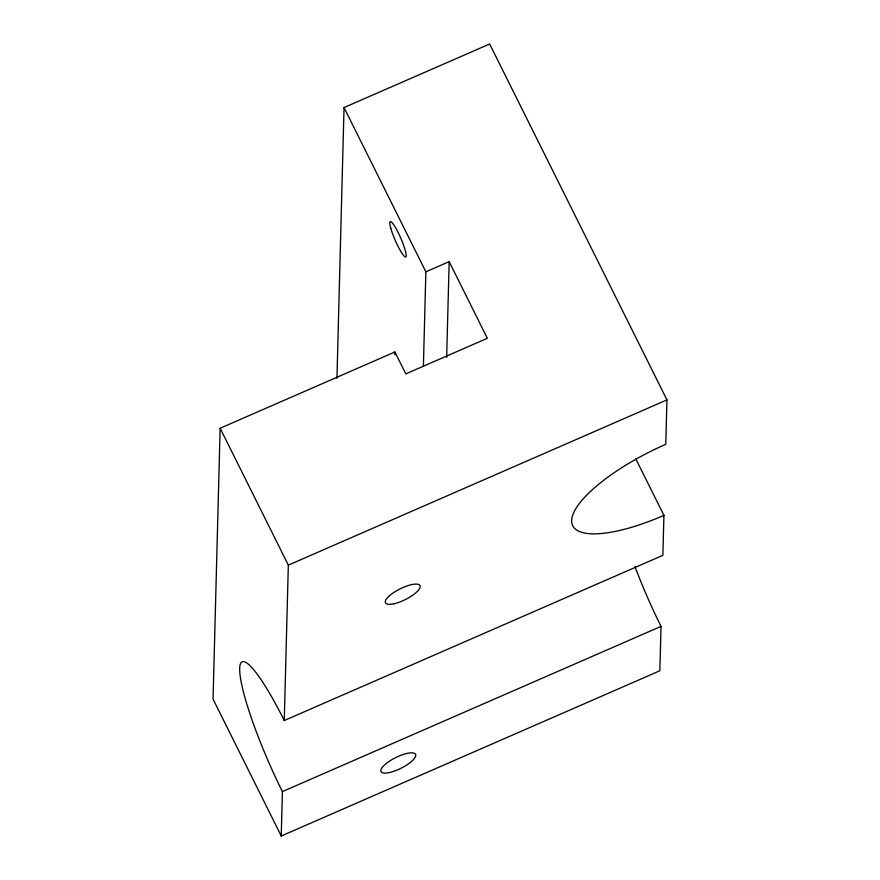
<?xml version="1.0" encoding="UTF-8"?>
<svg xmlns="http://www.w3.org/2000/svg" width="880" height="880" viewBox="0 0 880 880"><rect width="100%" height="100%" fill="white"/><g stroke="black" fill="none" stroke-linecap="round" stroke-linejoin="round"><path stroke-width="1.32" d="M423.39 366.201L425.865 271.81L449.163 261.646L487.344 338.305L405.801 373.89L394.889 351.989L220.143 428.241L213.048 699.116L281.237 836L659.857 670.78L661.023 626.373A102.916 15.851 66.4 0 1 634.876 566.335M281.237 836L282.403 791.593A102.916 15.851 66.4 0 1 239.69 668.459A102.916 15.851 66.4 0 1 284.262 720.544L662.882 555.324L663.927 515.361L635.8 458.909M284.262 720.544L288.332 565.136L220.143 428.241M336.941 378.411L344.036 107.547L489.654 44L666.952 399.905L665.786 444.312A102.916 31.801 -26.5 0 0 571.659 520.509A102.916 31.801 -26.5 0 0 663.927 515.361M394.823 354.728L394.889 351.989M446.655 357.412L449.163 261.646M288.332 565.136L666.952 399.905M282.403 791.593L661.023 626.373M344.036 107.547L425.865 271.81M389.433 772.541A19.294 5.962 -26.5 0 0 415.789 755.337A19.294 5.962 -26.5 0 0 389.73 761.002A19.294 5.962 -26.5 0 0 389.433 772.541M393.844 603.801A19.294 5.962 -26.5 0 0 420.211 586.597A19.294 5.962 -26.5 0 0 394.152 592.262A19.294 5.962 -26.5 0 0 393.844 603.801M390.83 228.36A19.294 2.97 66.4 0 0 405.009 256.817A19.294 2.97 66.4 0 0 398.178 232.595A19.294 2.97 66.4 0 0 390.83 228.36"/></g></svg>
